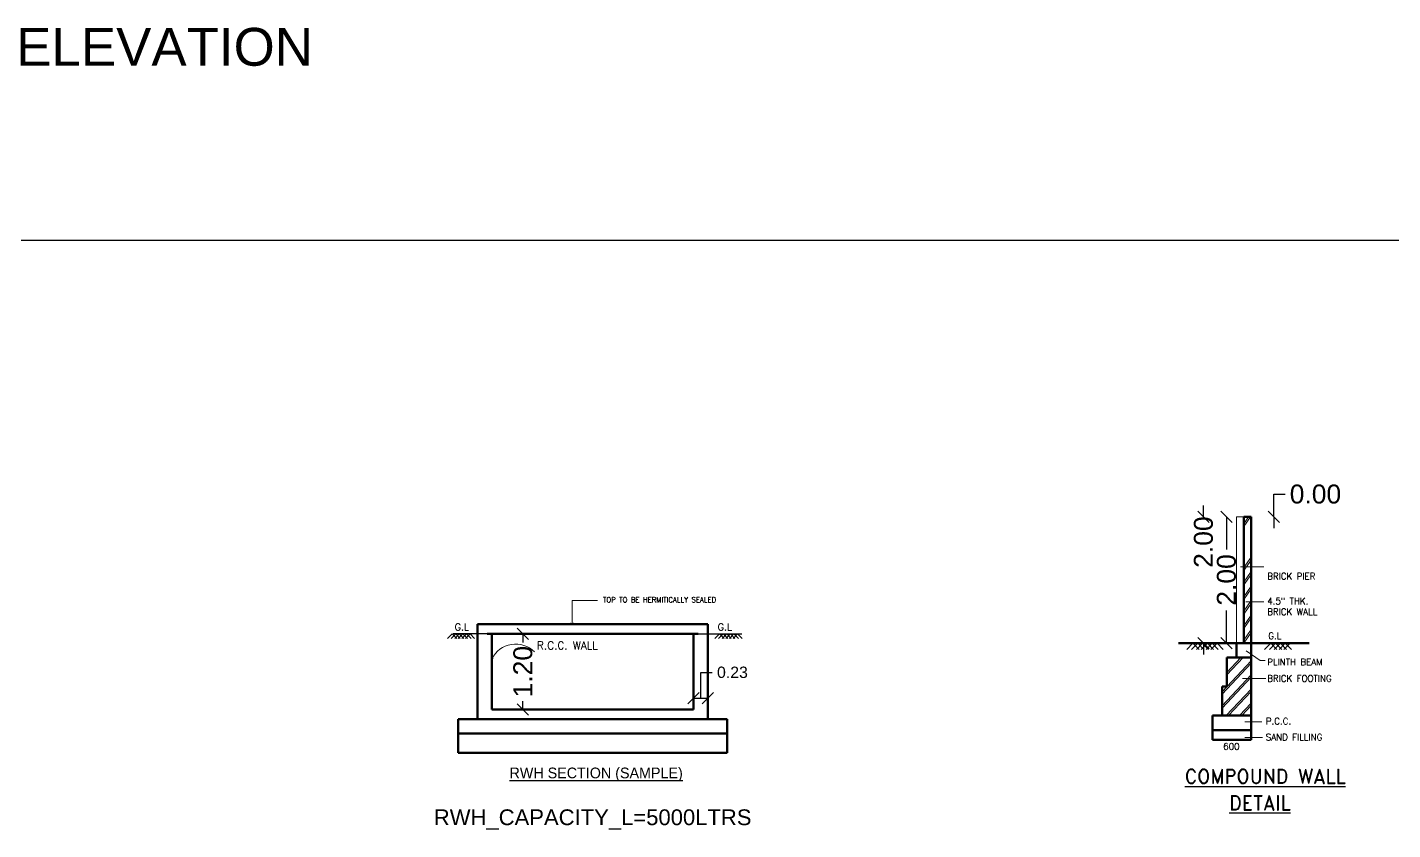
# Model space of a CAD drawing. Header units: metres. Extents: x 729 to 1050, y -308 to -82.
# Drawn here: x 811.51 to 833.16, y -170.47 to -157.75 of the extents above; entities that cross this region are included whole.
import ezdxf

# ---------------------------------------------------------------- set-up
doc = ezdxf.new("R2010")
doc.units = ezdxf.units.M
doc.header["$MEASUREMENT"] = 0
for name, color, linetype in [('COMPOUNDWALL', 1, 'Continuous'), ('RWH', 130, 'Continuous'), ('TE', 7, 'Continuous'), ('TEXT', 7, 'Continuous'), ('WAL', 1, 'Continuous')]:
    doc.layers.add(name, color=color, linetype=linetype)
for name, color, linetype, lineweight in [('DIM', 253, 'Continuous', 20), ('ED', 30, 'Continuous', 0), ('FURN', 33, 'Continuous', 18), ('WALL', 1, 'Continuous', 53)]:
    doc.layers.add(name, color=color, linetype=linetype, lineweight=lineweight)
doc.styles.get("Standard").update_dxf_attribs({"font": 'arial.ttf'})
doc.styles.add('T', font='ROMAND.shx', dxfattribs={"width": 0.9, "height": 10})
doc.styles.add('T1', font='ROMANS.shx', dxfattribs={"width": 0.96, "height": 4})
doc.styles.add('UATEXT', font='GOTHIC.TTF')
doc.dimstyles.get("Standard").update_dxf_attribs({"dimtxt": 0.3, "dimasz": 0.18, "dimexe": 0.18, "dimexo": 0.0625, "dimgap": 0.09, "dimtad": 0, "dimtoh": 1, "dimzin": 0, "dimdsep": 46, "dimtxsty": 'Standard', "dimblk": 'OBLIQUE', "dimcen": 0.09, "dimse1": 1, "dimse2": 1, "dimclrd": 1, "dimclrt": 3, "dimadec": 0, "dimazin": 0, "dimtfac": 1, "dimtofl": 0, "dimtmove": 0, "dimatfit": 3, "dimfxl": 0, "dimtolj": 1, "dimtzin": 0, "dimarcsym": 0})

# ---------------------------------------------------------------- blocks, each defined once
blk = doc.blocks.new('_Oblique')
at = {"color": 0, "linetype": 'ByBlock', "lineweight": -2}
blk.add_line((-0.5, -0.5), (0.5, 0.5), dxfattribs=at)
blk = doc.blocks.new('*D241')
at = {"color": 1, "lineweight": -2}
for p, q in [((729.574, -161.134), (793.826, -161.134)), ((859.474, -161.134), (795.222, -161.134))]:
    blk.add_line(p, q, dxfattribs=at)
at = {"layer": 'Defpoints', "color": 0}
for p in [(729.574, -159.976), (859.474, -159.976), (729.574, -161.134)]:
    blk.add_point(p, dxfattribs=at)
at = {"color": 1, "lineweight": -2, "xscale": 0.18, "yscale": 0.18, "zscale": 0.18, "rotation": 180}
blk.add_blockref('_Oblique', (729.574, -161.134), dxfattribs=at)
at = {"color": 1, "lineweight": -2, "xscale": 0.18, "yscale": 0.18, "zscale": 0.18}
blk.add_blockref('_Oblique', (859.474, -161.134), dxfattribs=at)
at = {"color": 3, "insert": (794.524, -161.134), "char_height": 0.3, "attachment_point": 5}
blk.add_mtext('\\A1;129.90', dxfattribs=at)
blk = doc.blocks.new('ARROW2')
at = {"layer": 'FURN'}
for points in [[(0, 0, 0, 1.41, 0), (-4, 4, 1.41, 1.41, 0)], [(0, 0, 0, 1.41, 0), (4, 4, 1.41, 1.41, 0)]]:
    blk.add_lwpolyline(points, format="xyseb", dxfattribs=at)
blk = doc.blocks.new('*D296')
at = {"layer": 'Defpoints', "color": 0}
for p in [(822.302, -168.387), (822.073, -168.568), (822.302, -168.568)]:
    blk.add_point(p, dxfattribs=at)
at = {"layer": 'ED', "color": 1, "lineweight": -2}
for p, q in [((822.188, -168.387), (822.188, -167.979)), ((822.188, -167.979), (822.368, -167.979)), ((822.073, -168.387), (822.302, -168.387))]:
    blk.add_line(p, q, dxfattribs=at)
at = {"layer": 'ED', "color": 1, "lineweight": -2, "xscale": 0.18, "yscale": 0.18, "zscale": 0.18, "rotation": 180}
blk.add_blockref('_Oblique', (822.073, -168.387), dxfattribs=at)
at = {"layer": 'ED', "color": 1, "lineweight": -2, "xscale": 0.18, "yscale": 0.18, "zscale": 0.18}
blk.add_blockref('_Oblique', (822.302, -168.387), dxfattribs=at)
at = {"layer": 'ED', "color": 3, "insert": (822.691, -167.979), "char_height": 0.18, "attachment_point": 5}
blk.add_mtext('\\A1;0.23', dxfattribs=at)
blk = doc.blocks.new('*D297')
at = {"layer": 'Defpoints', "color": 0}
for p in [(818.877, -167.368), (819.369, -167.368), (818.877, -168.568)]:
    blk.add_point(p, dxfattribs=at)
at = {"layer": 'RWH', "color": 1, "lineweight": -2}
for p, q in [((819.369, -167.368), (819.369, -167.503)), ((819.369, -168.568), (819.369, -168.433))]:
    blk.add_line(p, q, dxfattribs=at)
at = {"layer": 'RWH', "color": 1, "lineweight": -2, "xscale": 0.18, "yscale": 0.18, "zscale": 0.18}
for p, rotation in [((819.369, -167.368), 90), ((819.369, -168.568), 270)]:
    blk.add_blockref('_Oblique', p, dxfattribs=dict(at, rotation=rotation))
at = {"layer": 'RWH', "color": 3, "insert": (819.369, -167.968), "char_height": 0.3, "attachment_point": 5, "rotation": 90}
blk.add_mtext('\\A1;1.20', dxfattribs=at)
blk = doc.blocks.new('*D298')
at = {"layer": 'COMPOUNDWALL', "color": 1, "lineweight": -2}
for p, q in [((830.524, -165.514), (830.524, -166.032)), ((830.524, -167.514), (830.524, -166.996))]:
    blk.add_line(p, q, dxfattribs=at)
at = {"layer": 'Defpoints', "color": 0}
for p in [(830.524, -165.514), (830.799, -165.514), (830.799, -167.514)]:
    blk.add_point(p, dxfattribs=at)
at = {"layer": 'COMPOUNDWALL', "color": 1, "lineweight": -2, "xscale": 0.18, "yscale": 0.18, "zscale": 0.18}
for p, rotation in [((830.524, -165.514), 90), ((830.524, -167.514), 270)]:
    blk.add_blockref('_Oblique', p, dxfattribs=dict(at, rotation=rotation))
at = {"layer": 'COMPOUNDWALL', "color": 3, "insert": (830.524, -166.514), "char_height": 0.3, "attachment_point": 5, "rotation": 90}
blk.add_mtext('\\A1;2.00', dxfattribs=at)
blk = doc.blocks.new('*D299')
at = {"layer": 'COMPOUNDWALL', "color": 1, "lineweight": -2}
for p, q in [((830.159, -165.514), (830.159, -165.334)), ((830.159, -167.514), (830.159, -167.694))]:
    blk.add_line(p, q, dxfattribs=at)
at = {"layer": 'Defpoints', "color": 0}
for p in [(830.799, -165.514), (830.159, -167.514), (830.799, -167.514)]:
    blk.add_point(p, dxfattribs=at)
at = {"layer": 'COMPOUNDWALL', "color": 1, "lineweight": -2, "xscale": 0.18, "yscale": 0.18, "zscale": 0.18}
for p, rotation in [((830.159, -165.514), 270), ((830.159, -167.514), 90)]:
    blk.add_blockref('_Oblique', p, dxfattribs=dict(at, rotation=rotation))
at = {"layer": 'COMPOUNDWALL', "color": 3, "insert": (830.159, -165.914), "char_height": 0.3, "attachment_point": 5, "rotation": 90}
blk.add_mtext('\\A1;2.00', dxfattribs=at)
blk = doc.blocks.new('*D300')
at = {"layer": 'COMPOUNDWALL', "color": 1, "lineweight": -2}
for p, q in [((831.275, -165.514), (831.275, -165.154)), ((831.275, -165.154), (831.455, -165.154)), ((831.275, -165.514), (831.275, -165.694))]:
    blk.add_line(p, q, dxfattribs=at)
at = {"layer": 'Defpoints', "color": 0}
for p in [(830.799, -165.514), (830.799, -165.514), (831.275, -165.514)]:
    blk.add_point(p, dxfattribs=at)
at = {"layer": 'COMPOUNDWALL', "color": 1, "lineweight": -2, "xscale": 0.18, "yscale": 0.18, "zscale": 0.18}
for rotation in [90, 270]:
    blk.add_blockref('_Oblique', (831.275, -165.514), dxfattribs=dict(at, rotation=rotation))
at = {"layer": 'COMPOUNDWALL', "color": 3, "insert": (831.934, -165.154), "char_height": 0.3, "attachment_point": 5}
blk.add_mtext('\\A1;0.00', dxfattribs=at)

msp = doc.modelspace()

# ---------------------------------------------------------------- linework, layer by layer
at = {"layer": 'Defpoints', "color": 0, "linetype": 'ByBlock'}
for p in [(819.239, -167.368), (819.239, -168.568)]:
    msp.add_point(p, dxfattribs=at)
at = {"layer": 'DIM'}
for p, q in [((830.684, -165.514), (830.684, -167.514)), ((830.799, -165.514), (830.684, -165.514)), ((830.799, -165.667), (830.905, -165.514)), ((830.799, -165.622), (830.874, -165.514)), ((830.799, -166.319), (830.914, -166.155)), ((830.799, -166.364), (830.914, -166.2)), ((830.744, -166.306), (831.115, -166.306)), ((830.799, -166.549), (830.914, -166.382)), ((830.799, -166.594), (830.914, -166.427)), ((830.799, -166.779), (830.914, -166.612)), ((830.799, -166.824), (830.914, -166.657)), ((830.799, -167.009), (830.914, -166.842)), ((830.799, -167.054), (830.914, -166.887)), ((830.832, -166.861), (831.115, -166.861)), ((830.799, -167.239), (830.914, -167.072)), ((830.799, -167.284), (830.914, -167.117)), ((830.799, -167.469), (830.914, -167.302)), ((829.893, -167.616), (829.99, -167.514)), ((829.97, -167.616), (830.067, -167.514)), ((830.088, -167.616), (829.99, -167.514)), ((830.047, -167.616), (830.144, -167.514)), ((830.164, -167.616), (830.067, -167.514)), ((830.123, -167.616), (830.22, -167.514)), ((830.241, -167.616), (830.144, -167.514)), ((830.2, -167.616), (830.297, -167.514)), ((830.318, -167.616), (830.22, -167.514)), ((830.277, -167.616), (830.374, -167.514)), ((830.394, -167.616), (830.297, -167.514)), ((830.471, -167.616), (830.374, -167.514)), ((830.799, -167.514), (830.914, -167.347)), ((831.128, -167.616), (831.225, -167.514)), ((831.204, -167.616), (831.302, -167.514)), ((831.322, -167.616), (831.225, -167.514)), ((831.281, -167.616), (831.378, -167.514)), ((831.399, -167.616), (831.302, -167.514)), ((831.358, -167.616), (831.455, -167.514)), ((831.475, -167.616), (831.378, -167.514)), ((831.434, -167.616), (831.532, -167.514)), ((831.552, -167.616), (831.455, -167.514)), ((830.531, -168.017), (830.787, -167.744)), ((830.531, -167.98), (830.752, -167.744)), ((830.837, -167.639), (831.055, -167.789)), ((830.454, -168.286), (830.914, -167.795)), ((830.454, -168.323), (830.914, -167.832)), ((831.055, -167.789), (831.138, -167.789)), ((830.454, -168.51), (830.914, -168.019)), ((830.454, -168.548), (830.914, -168.057)), ((830.776, -168.076), (831.146, -168.076)), ((830.52, -168.664), (830.914, -168.244)), ((830.555, -168.664), (830.914, -168.281)), ((830.731, -168.664), (830.914, -168.468)), ((830.766, -168.664), (830.914, -168.505)), ((830.814, -168.761), (831.086, -168.761)), ((830.814, -169.01), (831.093, -169.01))]:
    msp.add_line(p, q, dxfattribs=at)
at = {"layer": 'FURN'}
for p, q in [((820.15, -166.839), (820.552, -166.839)), ((820.15, -167.218), (820.15, -166.839))]:
    msp.add_line(p, q, dxfattribs=at)
msp.add_arc((819.254, -167.951), 0.42, 44.8365, 153.6958, dxfattribs=at)
at = {"layer": 'WAL', "color": 12}
for p, q in [((818.174, -167.443), (818.247, -167.367)), ((818.231, -167.443), (818.304, -167.367)), ((818.319, -167.443), (818.247, -167.367)), ((818.288, -167.443), (818.361, -167.367)), ((818.376, -167.443), (818.304, -167.367)), ((818.345, -167.443), (818.418, -167.367)), ((818.433, -167.443), (818.361, -167.367)), ((818.403, -167.443), (818.475, -167.367)), ((818.46, -167.443), (818.532, -167.367)), ((818.547, -167.443), (818.475, -167.367)), ((822.414, -167.443), (822.487, -167.367)), ((822.472, -167.443), (822.544, -167.367)), ((822.559, -167.443), (822.487, -167.367)), ((822.529, -167.443), (822.601, -167.367)), ((822.616, -167.443), (822.544, -167.367)), ((822.586, -167.443), (822.658, -167.367)), ((822.673, -167.443), (822.601, -167.367)), ((822.643, -167.443), (822.715, -167.367)), ((822.73, -167.443), (822.658, -167.367)), ((822.7, -167.443), (822.772, -167.367)), ((822.788, -167.443), (822.715, -167.367)), ((822.845, -167.443), (822.772, -167.367))]:
    msp.add_line(p, q, dxfattribs=at)
at = {"layer": 'WAL', "color": 7}
for p, q in [((818.801, -167.368), (818.264, -167.368)), ((822.15, -167.368), (822.842, -167.368))]:
    msp.add_line(p, q, dxfattribs=at)
at = {"layer": 'WAL', "color": 1}
for p, q in [((818.49, -167.443), (818.418, -167.367)), ((818.604, -167.443), (818.532, -167.367))]:
    msp.add_line(p, q, dxfattribs=at)
at = {"layer": 'WALL'}
for p, q in [((830.799, -165.514), (830.799, -167.514)), ((830.914, -165.514), (830.799, -165.514)), ((830.914, -167.514), (830.914, -165.514)), ((818.649, -167.368), (818.649, -167.216)), ((818.649, -167.216), (822.073, -167.216)), ((822.073, -167.216), (822.302, -167.216)), ((822.302, -167.216), (822.302, -167.368)), ((818.649, -167.368), (818.649, -168.568)), ((822.15, -167.368), (818.801, -167.368)), ((818.877, -167.368), (818.877, -168.568)), ((822.073, -168.568), (822.073, -167.368)), ((822.302, -168.72), (822.302, -167.368)), ((830.684, -167.514), (829.764, -167.514)), ((830.914, -167.514), (830.684, -167.514)), ((830.684, -167.514), (830.684, -167.744)), ((830.914, -167.744), (830.914, -167.514)), ((830.914, -167.514), (831.834, -167.514)), ((830.914, -167.744), (830.531, -167.744)), ((830.531, -167.744), (830.531, -168.204)), ((830.914, -168.204), (830.914, -167.744)), ((830.531, -168.204), (830.454, -168.204)), ((830.454, -168.204), (830.454, -168.664)), ((830.914, -168.664), (830.914, -168.204)), ((818.649, -168.568), (818.649, -168.72)), ((818.877, -168.568), (822.073, -168.568)), ((818.344, -169.253), (818.344, -168.72)), ((818.344, -168.72), (818.649, -168.72)), ((818.649, -168.72), (822.302, -168.72)), ((822.302, -168.72), (822.606, -168.72)), ((822.606, -168.72), (822.606, -169.253)), ((830.914, -168.664), (830.301, -168.664)), ((830.301, -168.664), (830.301, -169.047)), ((830.914, -169.047), (830.914, -168.664)), ((818.344, -168.949), (822.606, -168.949)), ((830.914, -168.894), (830.301, -168.894)), ((830.301, -169.047), (830.914, -169.047)), ((822.606, -169.253), (818.344, -169.253))]:
    msp.add_line(p, q, dxfattribs=at)

# ---------------------------------------------------------------- block references
at = {"layer": 'DIM', "xscale": -0.006344696969696999, "yscale": 0.006344696969696999, "zscale": 0.0063446969696914}
msp.add_blockref('ARROW2', (820.15, -167.218), dxfattribs=at)
at = {"layer": 'DIM', "xscale": -0.006344696969825, "yscale": 0.006344696969696999, "zscale": 0.0063446969696914, "rotation": 316.4060953670703}
msp.add_blockref('ARROW2', (818.877, -167.765), dxfattribs=at)

# ---------------------------------------------------------------- texts
at = {"lineweight": 20, "insert": (811.336, -157.762), "char_height": 0.6, "width": 256.14122, "attachment_point": 1}
msp.add_mtext('ELEVATION', dxfattribs=at)
at = {"layer": 'DIM', "style": 'T1', "width": 0.96}
for s, height, p in [('BRICK PIER', 0.1048, (831.17, -166.508)), ('4.5" THK.', 0.1048, (831.17, -166.901)), ('BRICK WALL', 0.1048, (831.17, -167.07)), ('G.L', 0.1048, (831.186, -167.453)), ('PLINTH BEAM', 0.10478, (831.17, -167.867)), ('BRICK FOOTING', 0.10478, (831.17, -168.127)), ('P.C.C.', 0.1048, (831.147, -168.805)), ('SAND FILLING', 0.10478, (831.147, -169.059)), ('600', 0.1048, (830.472, -169.205))]:
    msp.add_text(s, height=height, dxfattribs=at).set_placement(p)
at = {"layer": 'DIM', "color": 2, "style": 'T1', "width": 0.96}
for s, height, p in [('TOP TO BE HERMITICALLY SEALED', 0.08327, (820.638, -166.87)), ('R.C.C. WALL', 0.12689, (819.592, -167.616))]:
    msp.add_text(s, height=height, dxfattribs=at).set_placement(p)
at = {"layer": 'RWH', "insert": (820.475, -170.312), "char_height": 0.25, "attachment_point": 5}
msp.add_mtext_dynamic_manual_height_columns('RWH_CAPACITY_L=5000LTRS', width=9.36957, gutter_width=0.9, heights=[0], dxfattribs=at)
at = {"layer": 'TE', "color": 1, "style": 'T', "width": 0.96}
for p in [(818.288, -167.316), (822.458, -167.316)]:
    msp.add_text('G.L', height=0.1142, dxfattribs=at).set_placement(p)
at = {"layer": 'TEXT', "style": 'UATEXT'}
msp.add_text('%%URWH SECTION (SAMPLE)', height=0.1696, dxfattribs=at).set_placement((819.157, -169.658))
at = {"layer": 'TEXT', "color": 5, "style": 'T', "width": 0.96}
for s, p in [('%%UCOMPOUND WALL%%U', (829.861, -169.741)), ('%%UDETAIL%%U', (830.567, -170.162))]:
    msp.add_text(s, height=0.22957, dxfattribs=at).set_placement(p)

# ---------------------------------------------------------------- dimensions: what is measured, and where the dimension line sits
at = {"color": 161}
dim = msp.add_linear_dim(base=(729.574, -161.134), p1=(859.474, -159.976), p2=(729.574, -159.976), dimstyle='Standard', dxfattribs=at)
dim.commit()
dim.dimension.update_dxf_attribs({"geometry": '*D241', "text_midpoint": (794.524, -161.134)})
at = {"layer": 'COMPOUNDWALL', "color": 3}
dim = msp.add_linear_dim(base=(831.274642506, -165.513889003), p1=(830.799369127, -165.513889003), p2=(830.799369127, -165.513889003), angle=90, dimstyle='Standard', override={"dimscale": 1}, dxfattribs=at)
dim.commit()
dim.dimension.update_dxf_attribs({"geometry": '*D300', "text_midpoint": (831.93376256, -165.153889003)})
at = {"layer": 'COMPOUNDWALL', "color": 2}
dim = msp.add_linear_dim(base=(830.159, -167.514), p1=(830.799, -165.514), p2=(830.799, -167.514), angle=90, dimstyle='Standard', dxfattribs=at)
dim.commit()
dim.dimension.update_dxf_attribs({"geometry": '*D299', "text_midpoint": (830.159, -165.914), "dimtype": 160})
at = {"layer": 'COMPOUNDWALL', "color": 1}
dim = msp.add_linear_dim(base=(830.524, -165.514), p1=(830.799, -167.514), p2=(830.799, -165.514), angle=90, dimstyle='Standard', override={"dimscale": 1}, dxfattribs=at)
dim.commit()
dim.dimension.update_dxf_attribs({"geometry": '*D298', "text_midpoint": (830.524, -166.514)})
at = {"layer": 'ED'}
dim = msp.add_linear_dim(base=(822.302, -168.387), p1=(822.073, -168.568), p2=(822.302, -168.568), dimstyle='Standard', override={"dimscale": 1, "dimtxt": 0.18, "dimtmove": 1, "dimfxl": 5}, dxfattribs=at)
dim.commit()
dim.dimension.update_dxf_attribs({"geometry": '*D296', "text_midpoint": (822.458, -167.979)})
at = {"layer": 'RWH'}
dim = msp.add_linear_dim(base=(819.369, -167.368), p1=(818.877, -168.568), p2=(818.877, -167.368), angle=90, dimstyle='Standard', override={"dimscale": 1}, dxfattribs=at)
dim.commit()
dim.dimension.update_dxf_attribs({"geometry": '*D297', "text_midpoint": (819.369, -167.968)})

doc.saveas('drawing.dxf')
